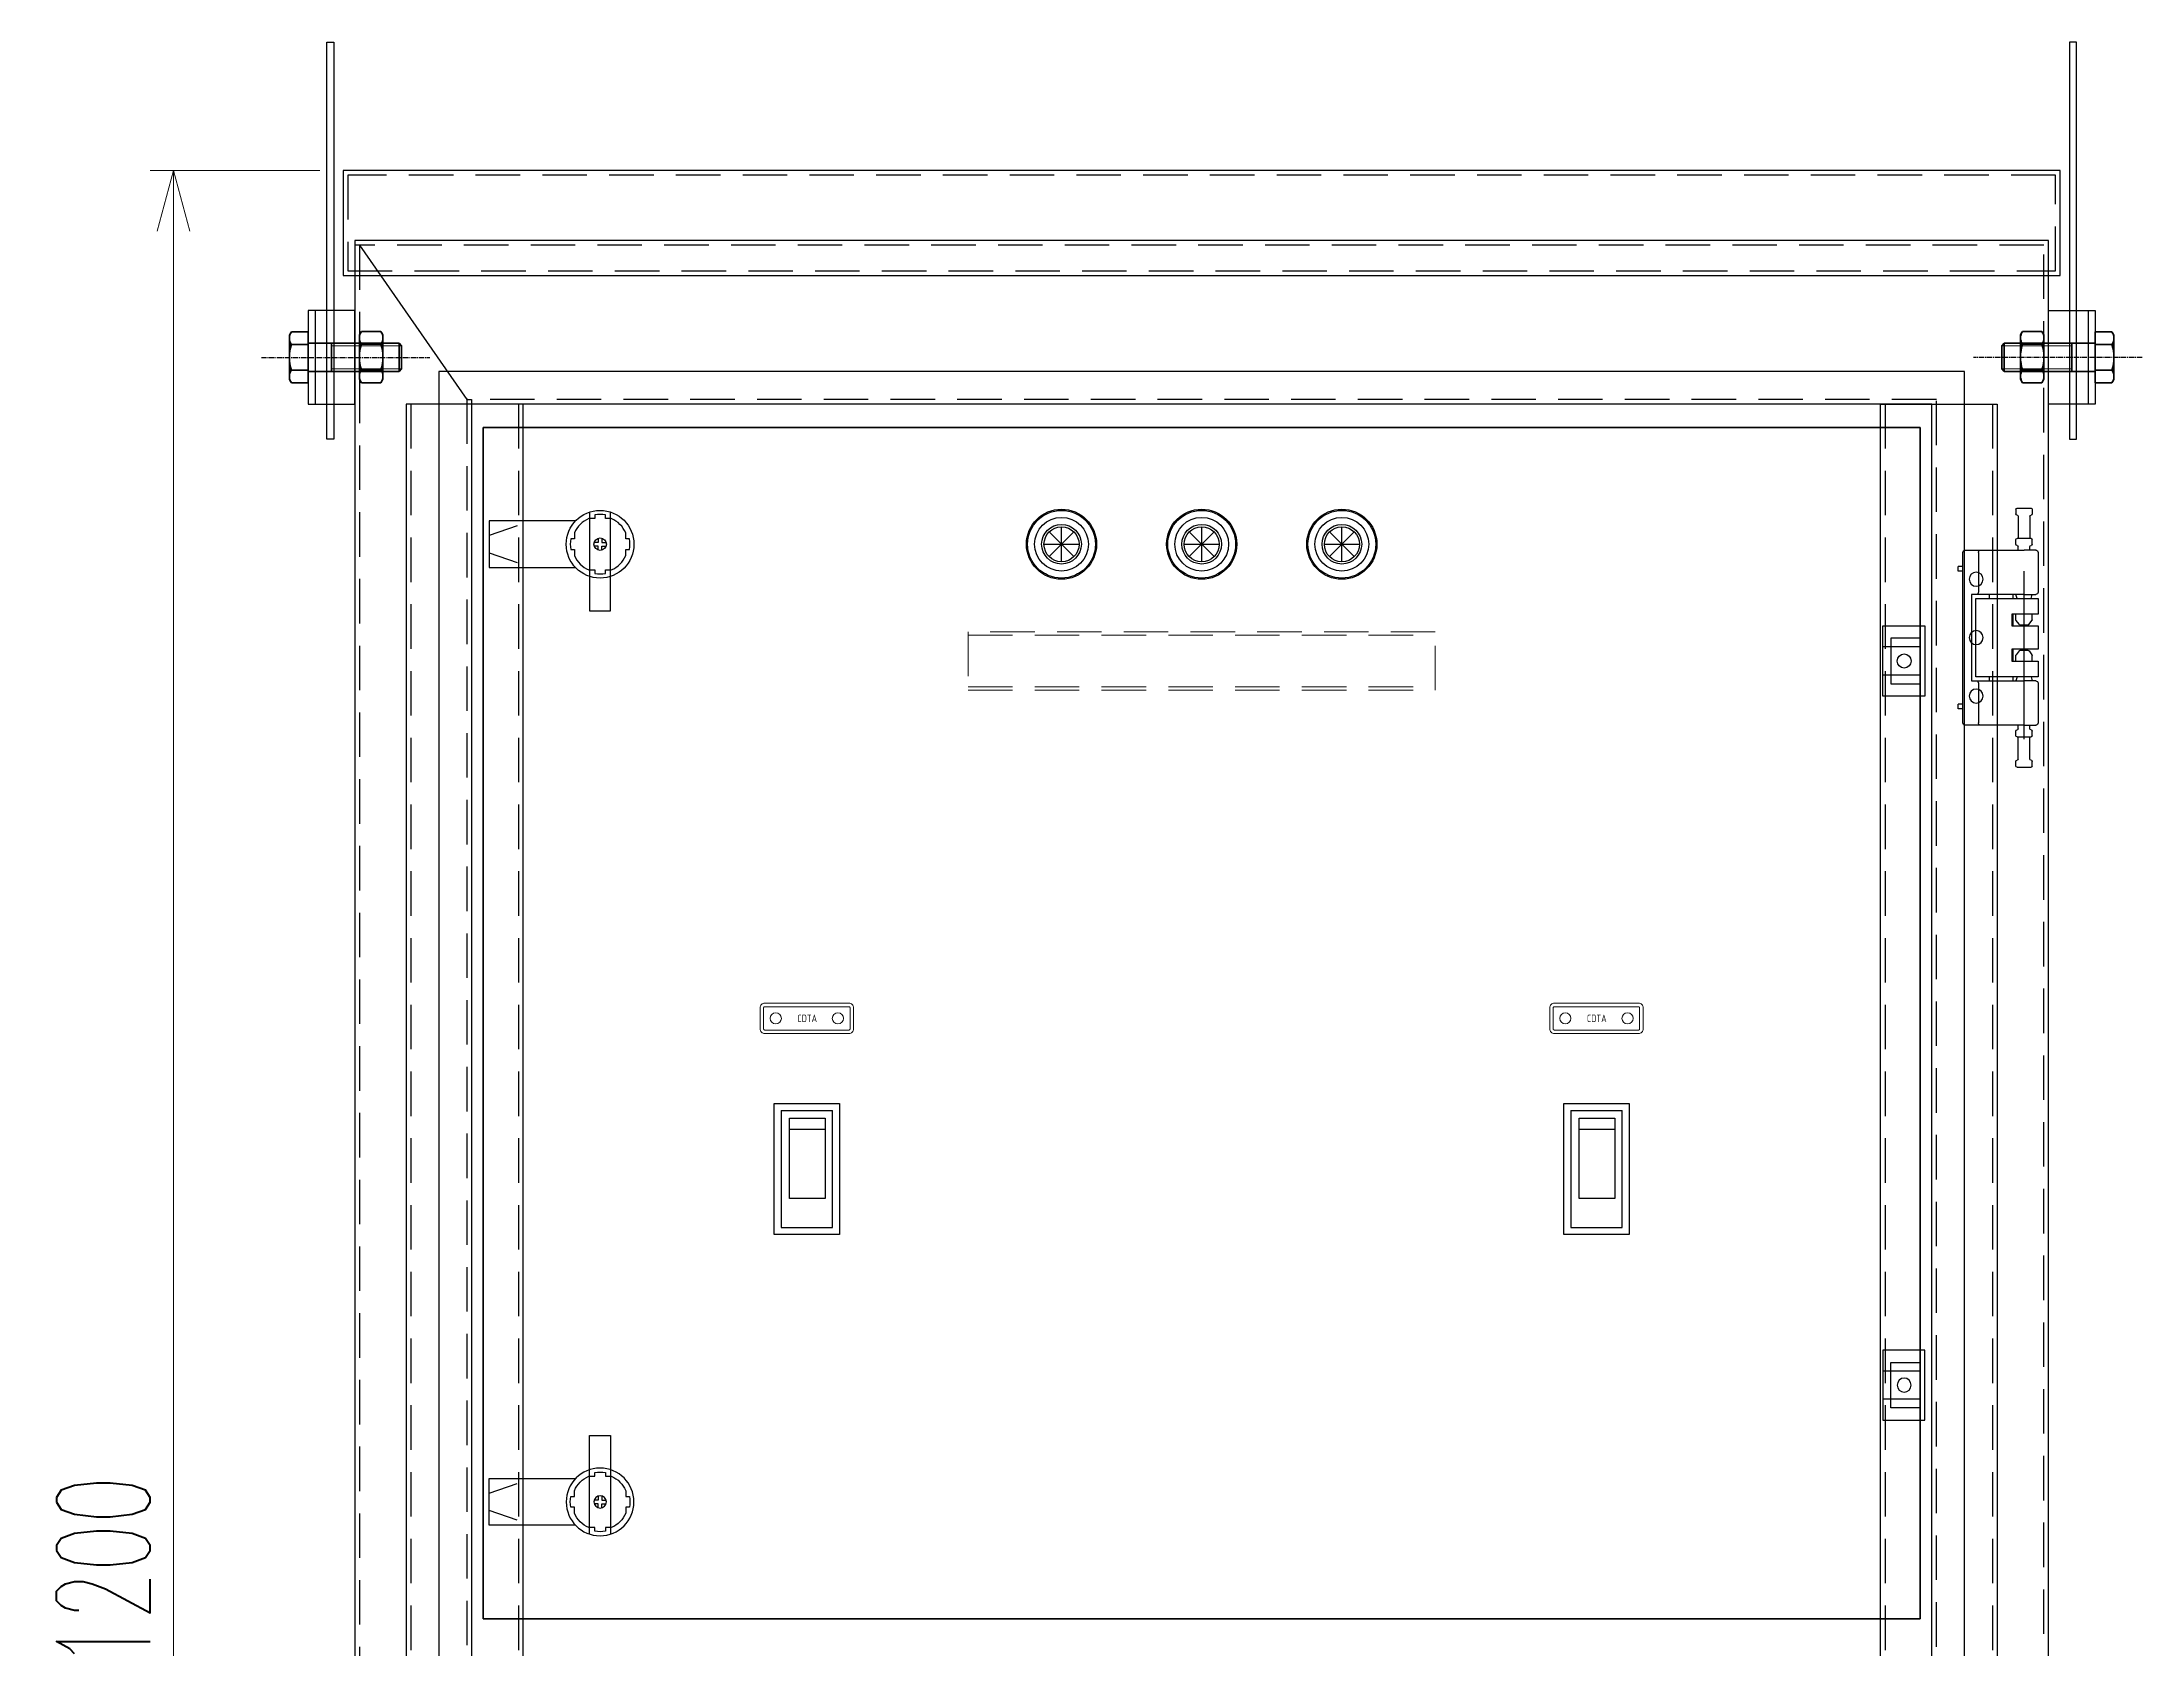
# Model space of a CAD drawing. Header units: millimetres. Extents: x -33730 to 17150, y -76829 to -27437.
# Drawn here: x -3058 to -2159, y -60123 to -59436 of the extents above; entities that cross this region are included whole.
import ezdxf
from ezdxf.enums import TextEntityAlignment as Align

# ---------------------------------------------------------------- set-up
doc = ezdxf.new("R2010")
doc.units = ezdxf.units.MM
doc.header["$LTSCALE"] = 3
for name, pattern in [('ACAD_ISO04W100', [30, 24, -3, 0, -3]), ('AXES2', [1.125, 0.75, -0.125, 0.125, -0.125]), ('HIDDEN', [9.525, 6.35, -3.175])]:
    doc.linetypes.add(name, pattern=pattern)
for name, color, linetype, lineweight in [('@.DM. NÉT ĐỨT', 8, 'HIDDEN', 9), ('FIN', 8, 'Continuous', 18), ('FORT', 2, 'Continuous', 35)]:
    doc.layers.add(name, color=color, linetype=linetype, lineweight=lineweight)
for name, color, linetype in [('@.VISIBLE', 7, 'Continuous'), ('AXE', 80, 'AXES2'), ('centerline', 6, 'ACAD_ISO04W100'), ('EQUIPMENT', 4, 'Continuous'), ('equipments', 2, 'Continuous'), ('hw_Punch', 3, 'Continuous')]:
    doc.layers.add(name, color=color, linetype=linetype)
doc.styles.add('Ann_w01', font='romans.shx', dxfattribs={"width": 0.6, "bigfont": 'chineset.shx'})
doc.styles.add('WD_IEC', font='isocp2.shx')
doc.dimstyles.new('Dim 01_SC20', dxfattribs={"dimscale": 20, "dimtxt": 2, "dimasz": 1.3, "dimexe": 0.5, "dimexo": 0.5, "dimgap": 0.5, "dimtad": 1, "dimdec": 1, "dimzin": 12, "dimdsep": 46, "dimtxsty": 'Ann_w01', "dimblk": 'OPEN30', "dimcen": 1.5, "dimclrd": 6, "dimclre": 6, "dimclrt": 3, "dimadec": 1, "dimazin": 3, "dimtm": 1e-09, "dimtfac": 1, "dimtdec": 1, "dimtix": 1, "dimtmove": 0, "dimatfit": 3, "dimldrblk": 'OPEN30', "dimfxl": 1, "dimtolj": 1, "dimlwd": 0, "dimlwe": 0, "dimarcsym": 0})

# ---------------------------------------------------------------- blocks, each defined once
blk = doc.blocks.new('HL011-1 Front')
at = {"layer": 'centerline'}
blk.add_line((20.5, 43.5), (20.5, -43.5), dxfattribs=at)
at = {"layer": 'EQUIPMENT', "color": 8}
for p, q in [((17, 55), (17, 53)), ((17.5, 55.5), (23.5, 55.5)), ((24, 55), (24, 53)), ((18, 52), (18, 42.5)), ((23, 52), (23, 42.5)), ((18, -52), (18, -42.5)), ((23, -52), (23, -42.5)), ((17, -55), (17, -53)), ((24, -55), (24, -53)), ((17.5, -55.5), (23.5, -55.5))]:
    blk.add_line(p, q, dxfattribs=at)
at = {"layer": 'EQUIPMENT'}
for p, q in [((-5.7, 36.5), (-5.7, -36.5)), ((1.54, 37.5), (-4.7, 37.5)), ((0.96, 19.5), (0.96, 36.5)), ((20.5, 37.5), (1.54, 37.5)), ((17, 42), (17, 40)), ((17.5, 42.5), (23.5, 42.5)), ((18, 39), (18, 37.5)), ((20.5, 37.5), (25.5, 37.5)), ((23, 39), (23, 37.5)), ((24, 42), (24, 40)), ((26.5, 19.5), (26.5, 36.5)), ((-7.7, 30.5), (-7.7, 28.5)), ((-5.7, 30.5), (-7.7, 30.5)), ((-5.7, 28.5), (-7.7, 28.5)), ((-1.93, -18.5), (-1.93, 18.5)), ((-1.93, 18.5), (0.38, 18.5)), ((0.38, 18.5), (20.5, 18.5)), ((5.57, 16.8), (5.57, 18.5)), ((15.89, 18.5), (15.89, 16.8)), ((17.51, 16.8), (17, 18.5)), ((25.5, 18.5), (20.5, 18.5)), ((23.49, 16.8), (24, 18.5)), ((15.89, 10), (15.89, 5)), ((17, 10), (17, 7.67)), ((24, 10), (24, 7.67)), ((18.35, 5.7), (17.1, 7.37)), ((22.25, 5.5), (18.75, 5.5)), ((22.65, 5.7), (23.9, 7.37)), ((15.89, -5), (15.89, -10)), ((17, -7.67), (17, -10)), ((18.35, -5.7), (17.1, -7.37)), ((18.75, -5.5), (22.25, -5.5)), ((22.65, -5.7), (23.9, -7.37)), ((24, -7.67), (24, -10)), ((5.57, -18.5), (5.57, -16.8)), ((15.89, -16.8), (15.89, -18.5)), ((17.51, -16.8), (17, -18.5)), ((23.49, -16.8), (24, -18.5)), ((0.38, -18.5), (-1.93, -18.5)), ((20.5, -18.5), (0.38, -18.5)), ((0.96, -36.5), (0.96, -19.5)), ((20.5, -18.5), (25.5, -18.5)), ((26.5, -36.5), (26.5, -19.5)), ((-7.7, -28.5), (-7.7, -30.5)), ((-5.7, -28.5), (-7.7, -28.5)), ((-5.7, -30.5), (-7.7, -30.5)), ((-4.7, -37.5), (1.54, -37.5)), ((1.54, -37.5), (20.5, -37.5)), ((17, -40), (17, -42)), ((23.5, -42.5), (17.5, -42.5)), ((18, -37.5), (18, -39)), ((25.5, -37.5), (20.5, -37.5)), ((23, -37.5), (23, -39)), ((24, -40), (24, -42))]:
    blk.add_line(p, q, dxfattribs=at)
at = {"layer": 'EQUIPMENT', "color": 8}
blk.add_lwpolyline([(26.5, 5), (15.25, 5), (15.25, 10), (26.5, 10), (26.5, 16.8), (-0.2, 16.8), (-0.2, -16.8), (26.5, -16.8), (26.5, -10), (15.25, -10), (15.25, -5), (26.5, -5)], close=True, dxfattribs=at)
for centre in [(0, 25), (0, 0), (0, -25)]:
    blk.add_circle(centre, 3, dxfattribs=at)
for centre, start, end in [((17.5, 55), 90, 180), ((23.5, 55), 0, 90), ((17.5, 53), 180, 270), ((17.5, 52), 0, 90), ((23.5, 52), 90, 180), ((23.5, 53), 270, 0), ((17.5, -53), 90, 180), ((17.5, -52), 270, 0), ((23.5, -52), 180, 270), ((23.5, -53), 0, 90), ((17.5, -55), 180, 270), ((23.5, -55), 270, 0)]:
    blk.add_arc(centre, 0.5, start, end, dxfattribs=at)
at = {"layer": 'EQUIPMENT'}
for centre, radius, start, end in [((-4.7, 36.5), 1, 90, 180), ((17.5, 42), 0.5, 90, 180), ((17.5, 40), 0.5, 180, 270), ((17.5, 39), 0.5, 0, 90), ((23.5, 39), 0.5, 90, 180), ((23.5, 42), 0.5, 0, 90), ((23.5, 40), 0.5, 270, 0), ((25.5, 36.5), 1, 0, 90), ((25.5, 19.5), 1, 270, 0), ((17.5, 7.67), 0.5, 180, 216.8699), ((18.75, 6), 0.5, 216.8699, 270), ((22.25, 6), 0.5, 270, 323.1301), ((23.5, 7.67), 0.5, 323.1301, 0), ((17.5, -7.67), 0.5, 143.1301, 180), ((18.75, -6), 0.5, 90, 143.1301), ((22.25, -6), 0.5, 36.8699, 90), ((23.5, -7.67), 0.5, 0, 36.8699), ((25.5, -19.5), 1, 0, 90), ((-4.7, -36.5), 1, 180, 270), ((17.5, -40), 0.5, 90, 180), ((17.5, -42), 0.5, 180, 270), ((17.5, -39), 0.5, 270, 0), ((23.5, -39), 0.5, 180, 270), ((23.5, -40), 0.5, 0, 90), ((23.5, -42), 0.5, 270, 0), ((25.5, -36.5), 1, 270, 0)]:
    blk.add_arc(centre, radius, start, end, dxfattribs=at)
for centre, start_param, end_param in [((1.54, 36.5), 3.141593, 4.712389), ((0.38, 19.5), 0, 1.570796), ((0.38, -19.5), 1.570796, 3.141593), ((1.54, -36.5), 4.712389, 6.283185)]:
    blk.add_ellipse(centre, major_axis=(0, -1), ratio=0.57735, start_param=start_param, end_param=end_param, dxfattribs=at)
blk = doc.blocks.new('_Open30')
at = {"color": 0, "linetype": 'ByBlock', "lineweight": -2}
for p, q in [((-1, 0.268), (0, 0)), ((0, 0), (-1, -0.268)), ((0, 0), (-1, 0))]:
    blk.add_line(p, q, dxfattribs=at)
blk = doc.blocks.new('*D1552')
at = {"layer": '@.VISIBLE', "color": 6, "lineweight": 0, "transparency": 16777216}
for p, q in [((-2938.6, -59490.91), (-3011.25, -59490.91)), ((-3001.25, -60664.91), (-3001.25, -59516.91)), ((-2933.6, -60690.91), (-3011.25, -60690.91))]:
    blk.add_line(p, q, dxfattribs=at)
at = {"layer": 'Defpoints', "color": 0, "transparency": 16777216}
for p in [(-3001.25, -59490.91), (-2928.6, -59490.91), (-2923.6, -60690.91)]:
    blk.add_point(p, dxfattribs=at)
at = {"layer": '@.VISIBLE', "color": 6, "lineweight": 0, "transparency": 16777216, "xscale": 26, "yscale": 26, "zscale": 26}
for p, rotation in [((-3001.25, -59490.91), 90), ((-3001.25, -60690.91), 270)]:
    blk.add_blockref('_Open30', p, dxfattribs=dict(at, rotation=rotation))
at = {"layer": '@.VISIBLE', "color": 3, "transparency": 16777216, "insert": (-3031.25, -60090.91), "char_height": 40, "attachment_point": 5, "rotation": 90, "style": 'Ann_w01'}
blk.add_mtext('\\A1;1200', dxfattribs=at)
blk = doc.blocks.new('HL003-2 Front')
at = {"layer": 'EQUIPMENT'}
for p, q in [((6.8, -15), (6.8, 15)), ((6.8, 6), (-9.2, 6)), ((6.8, -6), (-9.2, -6))]:
    blk.add_line(p, q, dxfattribs=at)
blk.add_lwpolyline([(-9.2, 15), (8.8, 15), (8.8, -15), (-9.2, -15)], close=True, dxfattribs=at)
at = {"layer": 'EQUIPMENT', "color": 8}
blk.add_lwpolyline([(6.8, 9.75), (-5.7, 9.75), (-5.7, -9.75), (6.8, -9.75)], dxfattribs=at)
at = {"layer": 'EQUIPMENT'}
blk.add_circle((0, 0), 3, dxfattribs=at)
blk = doc.blocks.new('MS406')
at = {"layer": 'EQUIPMENT'}
for points in [[(-10.5, 10), (-47.5, 10), (-47.5, -10), (-10.5, -10)], [(-4.5, 13.78), (-4.5, -28.5), (4.5, -28.5), (4.5, 13.78)], [(-35.55, 7.84), (-47.5, 3.73)], [(-0.8, 2.55), (-0.8, 0.8), (-2.55, 0.8)], [(0.8, 2.55), (0.8, 0.8), (2.55, 0.8)], [(-47.5, -3.73), (-35.55, -7.84)], [(-0.8, -2.55), (-0.8, -0.8), (-2.55, -0.8)], [(0.8, -2.55), (0.8, -0.8), (2.55, -0.8)]]:
    blk.add_lwpolyline(points, dxfattribs=at)
at = {"layer": 'EQUIPMENT', "color": 8}
blk.add_lwpolyline([(-11, 4.8), (-11, 2.25), (-12.55, 2.25, 0.088933), (-12.55, -2.25), (-11, -2.25), (-11, -4.8, 0.189345), (-4.8, -11), (-2.25, -11), (-2.25, -12.55, 0.088933), (2.25, -12.55), (2.25, -11), (4.8, -11, 0.189345), (11, -4.8), (11, -2.25), (12.55, -2.25, 0.088933), (12.55, 2.25), (11, 2.25), (11, 4.8, 0.189345), (4.8, 11), (2.25, 11), (2.25, 12.55, 0.088933), (-2.25, 12.55), (-2.25, 11), (-4.8, 11, 0.189345)], format="xyb", close=True, dxfattribs=at)
at = {"layer": 'EQUIPMENT'}
for radius in [14.5, 2.67]:
    blk.add_circle((0, 0), radius, dxfattribs=at)
blk = doc.blocks.new('H12-040')
at = {"layer": 'AXE'}
blk.add_line((0, 20), (0, -52.15), dxfattribs=at)
at = {"layer": 'FIN'}
for p, q in [((-4.95, -10), (-4.95, -40)), ((4.95, -10), (4.95, -40))]:
    blk.add_line(p, q, dxfattribs=at)
at = {"layer": 'FORT'}
for p, q in [((-10.97, 7.15), (-9.5, 8)), ((-10.97, 0), (-10.97, 7.15)), ((-10.97, 0), (10.97, 0)), ((9.5, 8), (-9.5, 8)), ((-6, 0), (-6, -38.95)), ((-5.48, 0), (-5.48, 7.15)), ((5.48, 0), (5.48, 7.15)), ((6, 0), (6, -38.95)), ((10.97, 7.15), (9.5, 8)), ((10.97, 0), (10.97, 7.15)), ((6, -10), (-6, -10)), ((6, -38.95), (-6, -38.95)), ((-4.95, -40), (-6, -38.95)), ((4.95, -40), (-4.95, -40)), ((6, -38.95), (4.95, -40))]:
    blk.add_line(p, q, dxfattribs=at)
for centre, radius, start, end in [((-8.23, 3.14), 4.86, 55.61585, 124.38415), ((0, -10.15), 18.15, 72.4121, 107.5879), ((8.23, 3.14), 4.86, 55.61585, 124.38415)]:
    blk.add_arc(centre, radius, start, end, dxfattribs=at)
blk = doc.blocks.new('HM12_COTE')
at = {"layer": 'FORT'}
for p, q in [((-10.97, 9.15), (-9.5, 10)), ((-10.97, 0.85), (-10.97, 9.15)), ((9.5, 10), (-9.5, 10)), ((-5.48, 0.85), (-5.48, 9.15)), ((5.48, 0.85), (5.48, 9.15)), ((10.97, 9.15), (9.5, 10)), ((10.97, 0.85), (10.97, 9.15)), ((-9.5, 0), (-10.97, 0.85)), ((-9.5, 0), (9.5, 0)), ((9.5, 0), (10.97, 0.85))]:
    blk.add_line(p, q, dxfattribs=at)
for centre, radius, start, end in [((-8.23, 5.14), 4.86, 55.61585, 124.38415), ((0, -8.15), 18.15, 72.4121, 107.5879), ((8.23, 5.14), 4.86, 55.61585, 124.38415), ((-8.23, 4.86), 4.86, 235.61585, 304.38415), ((0, 18.15), 18.15, 252.4121, 287.5879), ((8.23, 4.86), 4.86, 235.61585, 304.38415)]:
    blk.add_arc(centre, radius, start, end, dxfattribs=at)
blk = doc.blocks.new('*U38')
at = {"color": 7, "lineweight": 9}
blk.add_lwpolyline([(58246.62, 22747.67), (58210.62, 22747.67, 0.414214), (58208.62, 22745.67), (58208.62, 22736.67, 0.414214), (58210.62, 22734.67), (58246.62, 22734.67, 0.414214), (58248.62, 22736.67), (58248.62, 22745.67, 0.414214)], format="xyb", close=True, dxfattribs=at)
blk.add_lwpolyline([(58246.62, 22747.67), (58210.62, 22747.67, 0.414214), (58208.62, 22745.67), (58208.62, 22736.67, 0.414214), (58210.62, 22734.67), (58246.62, 22734.67, 0.414214), (58248.62, 22736.67), (58248.62, 22745.67, 0.414214)], format="xyb", close=True, dxfattribs=at)
at = {"color": 6, "linetype": 'HIDDEN', "lineweight": 9, "ltscale": 10}
blk.add_lwpolyline([(58246.62, 22746.17), (58210.62, 22746.17, 0.414214), (58210.12, 22745.67), (58210.12, 22736.67, 0.414214), (58210.62, 22736.17), (58246.62, 22736.17, 0.414214), (58247.12, 22736.67), (58247.12, 22745.67, 0.414214)], format="xyb", close=True, dxfattribs=at)
blk.add_lwpolyline([(58246.62, 22746.17), (58210.62, 22746.17, 0.414214), (58210.12, 22745.67), (58210.12, 22736.67, 0.414214), (58210.62, 22736.17), (58246.62, 22736.17, 0.414214), (58247.12, 22736.67), (58247.12, 22745.67, 0.414214)], format="xyb", close=True, dxfattribs=at)
at = {"linetype": 'ByBlock', "lineweight": 9}
for centre in [(58215.32, 22741.17), (58241.92, 22741.17)]:
    blk.add_circle(centre, 2.4, dxfattribs=at)
at = {"style": 'WD_IEC', "width": 0.9}
blk.add_text('CDTA', height=3.2, dxfattribs=at).set_placement((58228.75, 22741.15), align=Align.MIDDLE_CENTER)
blk = doc.blocks.new('*U34')
at = {"color": 1}
for p, q in [((-7.5, 0), (7.5, 0)), ((5.3, 5.3), (-5.3, -5.3)), ((-5.3, 5.3), (5.3, -5.3)), ((0, -7.5), (0, 7.5))]:
    blk.add_line(p, q, dxfattribs=at)
for radius in [15, 14.5]:
    blk.add_circle((0, 0), radius)
for radius in [8.5, 7.5]:
    blk.add_circle((0, 0), radius, dxfattribs=at)
at = {"layer": 'hw_Punch'}
blk.add_circle((0, 0), 11.5, dxfattribs=at)
blk = doc.blocks.new('*U32')
at = {"color": 2}
for p, q in [((5.3, 5.3), (-5.3, -5.3)), ((-5.3, 5.3), (5.3, -5.3)), ((0, -7.5), (0, 7.5)), ((-7.5, 0), (7.5, 0))]:
    blk.add_line(p, q, dxfattribs=at)
for radius in [15, 14.5]:
    blk.add_circle((0, 0), radius)
for radius in [8.5, 7.5]:
    blk.add_circle((0, 0), radius, dxfattribs=at)
at = {"layer": 'hw_Punch'}
blk.add_circle((0, 0), 11.5, dxfattribs=at)
blk = doc.blocks.new('*U33')
at = {"color": 3}
for p, q in [((5.3, 5.3), (-5.3, -5.3)), ((-5.3, 5.3), (5.3, -5.3)), ((0, -7.5), (0, 7.5)), ((-7.5, 0), (7.5, 0))]:
    blk.add_line(p, q, dxfattribs=at)
for radius in [15, 14.5]:
    blk.add_circle((0, 0), radius)
for radius in [8.5, 7.5]:
    blk.add_circle((0, 0), radius, dxfattribs=at)
at = {"layer": 'hw_Punch'}
blk.add_circle((0, 0), 11.5, dxfattribs=at)
blk = doc.blocks.new('*U98')
at = {"layer": '@.DM. NÉT ĐỨT', "linetype": 'HIDDEN'}
for p, q in [((0, 26), (200, 26)), ((0, 4), (200, 4))]:
    blk.add_line(p, q, dxfattribs=at)
at = {"layer": '@.DM. NÉT ĐỨT'}
blk.add_lwpolyline([(0, 2.5), (200, 2.5), (200, 27.5), (0, 27.5)], close=True, dxfattribs=at)
blk = doc.blocks.new('*U103')
at = {"layer": '@.VISIBLE', "color": 4}
blk.add_lwpolyline([(0, 0), (615, 0), (615, 510), (0, 510)], close=True, dxfattribs=at)
blk = doc.blocks.new('*U97')
for p, q in [((405.79, -3166.28), (405.79, -3216.28)), ((405.79, -3166.28), (427.79, -3166.28)), ((409.35, -3169.56), (424.59, -3169.56)), ((409.35, -3174.36), (409.35, -3169.56)), ((409.35, -3169.56), (424.59, -3169.56)), ((409.35, -3203.93), (409.35, -3169.56)), ((424.59, -3169.56), (424.59, -3174.36)), ((424.59, -3169.56), (424.59, -3203.93)), ((427.79, -3216.28), (427.79, -3166.28)), ((424.59, -3174.36), (409.35, -3174.36)), ((424.59, -3203.93), (409.35, -3203.93)), ((405.79, -3216.28), (427.79, -3216.28))]:
    blk.add_line(p, q)
at = {"color": 1}
blk.add_lwpolyline([(402.79, -3163.28), (430.79, -3163.28), (430.79, -3219.28), (402.79, -3219.28)], close=True, dxfattribs=at)

msp = doc.modelspace()

# ---------------------------------------------------------------- linework, layer by layer
at = {"layer": '@.VISIBLE'}
for p, q in [((-2940.6, -59550.91), (-2940.6, -59590.91)), ((-2181.6, -59550.91), (-2181.6, -59590.91))]:
    msp.add_line(p, q, dxfattribs=at)
at = {"layer": '@.VISIBLE', "color": 2, "linetype": 'HIDDEN'}
for p, q in [((-2899.6, -59590.91), (-2899.6, -60320.91)), ((-2853.6, -59590.91), (-2853.6, -60320.91)), ((-2268.6, -59590.91), (-2268.6, -60320.91)), ((-2222.6, -59590.91), (-2222.6, -60320.91))]:
    msp.add_line(p, q, dxfattribs=at)
at = {"layer": '@.VISIBLE', "color": 3}
for points in [[(-2932.6, -59605.91), (-2935.6, -59605.91), (-2935.6, -59435.91), (-2932.6, -59435.91)], [(-2189.6, -59605.91), (-2186.6, -59605.91), (-2186.6, -59435.91), (-2189.6, -59435.91)]]:
    msp.add_lwpolyline(points, close=True, dxfattribs=at)
at = {"layer": '@.VISIBLE', "color": 1}
msp.add_lwpolyline([(-2928.6, -59535.91), (-2193.6, -59535.91), (-2193.6, -59490.91), (-2928.6, -59490.91)], close=True, dxfattribs=at)
at = {"layer": '@.VISIBLE', "color": 1, "linetype": 'HIDDEN'}
msp.add_lwpolyline([(-2926.6, -59533.91), (-2195.6, -59533.91), (-2195.6, -59492.91), (-2926.6, -59492.91)], close=True, dxfattribs=at)
at = {"layer": '@.VISIBLE'}
for points in [[(-2923.6, -60690.91), (-2198.6, -60690.91), (-2198.6, -59520.91), (-2923.6, -59520.91)], [(-2923.6, -59550.91), (-2943.6, -59550.91), (-2943.6, -59590.91), (-2923.6, -59590.91)], [(-2198.6, -59550.91), (-2178.6, -59550.91), (-2178.6, -59590.91), (-2198.6, -59590.91)], [(-2234.6, -60334.91), (-2234.6, -59576.91), (-2887.6, -59576.91), (-2887.6, -60334.91)], [(-2248.6, -60320.91), (-2248.6, -59590.91), (-2873.6, -59590.91), (-2873.6, -60320.91)]]:
    msp.add_lwpolyline(points, close=True, dxfattribs=at)
for points in [[(-2921.6, -59522.91), (-2923.6, -59522.91)], [(-2921.6, -59522.91), (-2875.6, -59588.91), (-2873.6, -59588.91), (-2873.6, -59590.91)]]:
    msp.add_lwpolyline(points, dxfattribs=at)
at = {"layer": '@.VISIBLE', "linetype": 'HIDDEN'}
for points in [[(-2921.6, -60688.91), (-2200.6, -60688.91), (-2200.6, -59522.91), (-2921.6, -59522.91)], [(-2246.6, -60322.91), (-2246.6, -59588.91), (-2875.6, -59588.91), (-2875.6, -60322.91)]]:
    msp.add_lwpolyline(points, close=True, dxfattribs=at)
at = {"layer": '@.VISIBLE', "color": 2}
for points in [[(-2851.6, -59590.91), (-2901.6, -59590.91), (-2901.6, -60320.91), (-2851.6, -60320.91)], [(-2270.6, -59590.91), (-2220.6, -59590.91), (-2220.6, -60320.91), (-2270.6, -60320.91)]]:
    msp.add_lwpolyline(points, close=True, dxfattribs=at)
at = {"layer": '@.VISIBLE', "color": 4}
msp.add_lwpolyline([(-2868.6, -59600.91), (-2253.6, -59600.91), (-2253.6, -60110.91), (-2868.6, -60110.91)], close=True, dxfattribs=at)

# ---------------------------------------------------------------- block references
at = {"xscale": -1, "rotation": 90}
for name, p in [('H12-040', (-2943.6, -59570.91)), ('HM12_COTE', (-2911.6, -59570.8))]:
    msp.add_blockref(name, p, dxfattribs=at)
at = {"rotation": 270}
for name, p in [('H12-040', (-2178.6, -59570.91)), ('HM12_COTE', (-2210.6, -59570.8))]:
    msp.add_blockref(name, p, dxfattribs=at)
for name, p in [('*U34', (-2621.1, -59650.91)), ('*U32', (-2561.1, -59650.91)), ('*U33', (-2501.1, -59650.91)), ('*U98', (-2661.1, -59715.91)), ('*U38', (-60958.73, -82595.07)), ('*U38', (-60620.75, -82595.07)), ('*U97', (-3146.89, -56727.12)), ('*U97', (-2808.91, -56727.12))]:
    msp.add_blockref(name, p)
at = {"layer": '@.VISIBLE'}
msp.add_blockref('*U103', (-2868.6, -60110.91), dxfattribs=at)
at = {"layer": 'EQUIPMENT'}
msp.add_blockref('MS406', (-2818.6, -59650.91), dxfattribs=at)
at = {"layer": 'EQUIPMENT', "xscale": -1, "rotation": 180}
msp.add_blockref('MS406', (-2818.6, -60060.91), dxfattribs=at)
at = {"layer": 'equipments', "xscale": -1, "rotation": 180}
for name, p in [('HL011-1 Front', (-2229.6, -59690.91)), ('HL003-2 Front', (-2260.4, -60010.91))]:
    msp.add_blockref(name, p, dxfattribs=at)
at = {"layer": 'equipments'}
msp.add_blockref('HL003-2 Front', (-2260.4, -59700.91), dxfattribs=at)

# ---------------------------------------------------------------- dimensions: what is measured, and where the dimension line sits
at = {"layer": '@.VISIBLE'}
dim = msp.add_linear_dim(base=(-3001.25, -59490.91), p1=(-2923.6, -60690.91), p2=(-2928.6, -59490.91), angle=90, dimstyle='Dim 01_SC20', dxfattribs=at)
dim.commit()
dim.dimension.update_dxf_attribs({"geometry": '*D1552', "text_midpoint": (-3031.25, -60090.91)})

doc.saveas('drawing.dxf')
